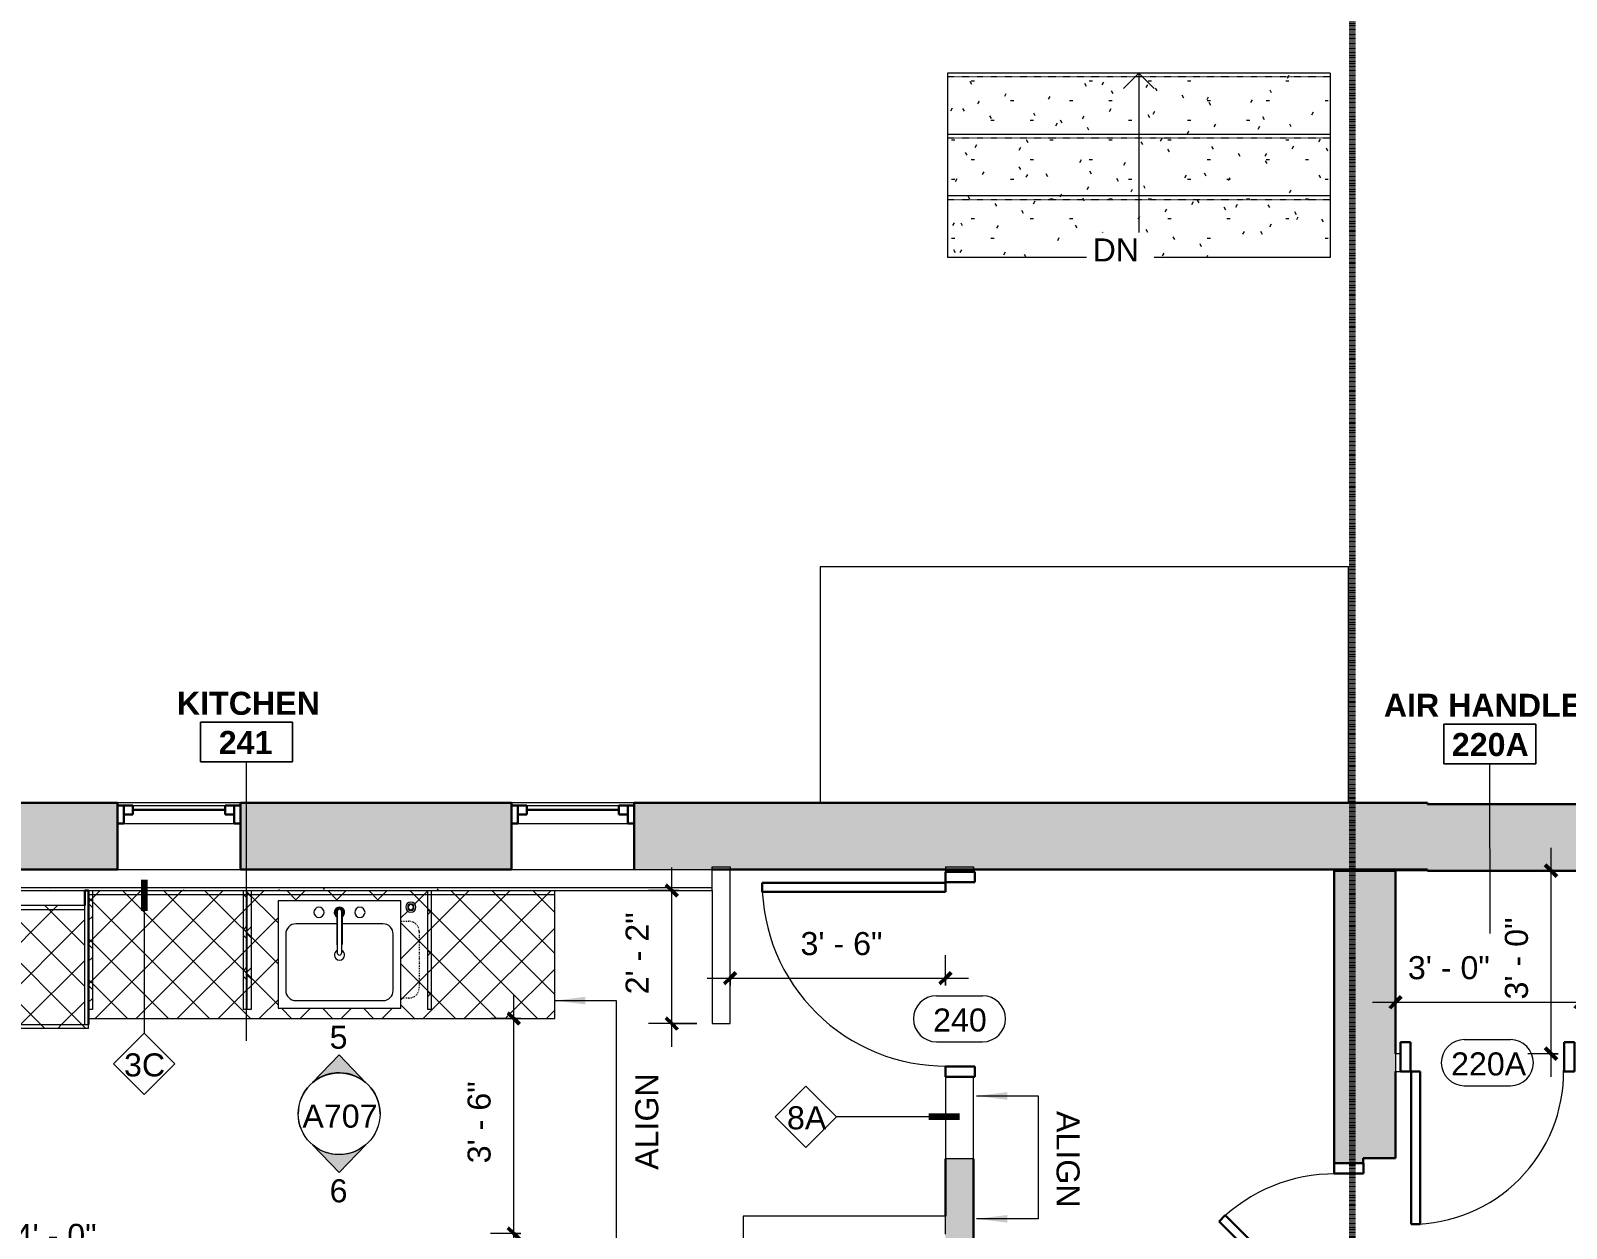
# Model space of a CAD drawing. Header units: inches. Extents: x -545 to 1083, y -2066 to -1239.
# Drawn here: x 85 to 385.1, y -1767.8 to -1533.9 of the extents above; entities that cross this region are included whole.
import ezdxf

# ---------------------------------------------------------------- set-up
doc = ezdxf.new("R2010")
doc.units = ezdxf.units.IN
doc.header["$MEASUREMENT"] = 0
for name, pattern in [('Dash', [0.25, 0.125, -0.125]), ('Dash dot dot', [0.8125, 0.25, -0.1875, 0, -0.1875, 0, -0.1875]), ('Overhead 1_16_', [0.101562, 0.0625, -0.039062])]:
    doc.linetypes.add(name, pattern=pattern)
for name, color, linetype, lineweight in [('A-ANNO-DIMS', 211, 'Continuous', 9), ('A-ANNO-DIMS-48', 211, 'Continuous', 9), ('A-ANNO-MATC', 214, 'Dash', 140), ('A-ANNO-NOTE', 131, 'Continuous', 9), ('A-AREA-IDEN', 2, 'Continuous', 9), ('A-DOOR', 31, 'Continuous', 18), ('A-DOOR-FRAM', 31, 'Continuous', 30), ('A-DOOR-IDEN', 31, 'Continuous', 9), ('A-GLAZ', 151, 'Continuous', 18), ('A-ROOF', 132, 'Continuous', 18), ('A-WALL', 113, 'Continuous', 18), ('A-WALL-IDEN', 211, 'Continuous', 9), ('A-WALL-PATT', 111, 'Continuous', 18), ('G-ANNO-SYMB', 111, 'Continuous', 9), ('I-WALL', 2, 'Continuous', 18), ('P-SANR-FIXT', 6, 'Continuous', 9), ('Q-CASE', 31, 'Continuous', 9), ('S-STRS', 31, 'Continuous', 18), ('S-STRS-ANNO', 31, 'Continuous', 9), ('S-STRS-IDEN', 31, 'Continuous', 9)]:
    doc.layers.add(name, color=color, linetype=linetype, lineweight=lineweight)
doc.styles.add('Arial', font='arial.ttf', dxfattribs={"height": 4.5})
doc.styles.add('Swis721 Lt BT', font='swissl.ttf', dxfattribs={"height": 4.5})
doc.styles.add('Swis721 Lt BT_2', font='swissl.ttf', dxfattribs={"height": 0.09375})
doc.styles.add('Swis721 Lt BT_B', font='', dxfattribs={"height": 4.5})
doc.styles.get('Swis721 Lt BT_B').set_extended_font_data('Swis721 Lt BT', bold=True)
doc.dimstyles.new('OTJ_-_3_32__Linear__1_2__Tolerance', dxfattribs={"dimscale": 12, "dimtxt": 4.748918, "dimasz": 0.1875, "dimexe": 0.375, "dimexo": 0.25, "dimgap": 0.25, "dimtad": 1, "dimdec": 1, "dimrnd": 0.5, "dimzin": 3, "dimdsep": 46, "dimlunit": 4, "dimtxsty": 'Swis721 Lt BT', "dimblk1": 'OBLIQUE', "dimblk2": 'OBLIQUE', "dimsah": 1, "dimcen": 0.09, "dimdle": 0.375, "dimazin": 0, "dimtfac": 1, "dimtdec": 4, "dimtix": 1, "dimtmove": 0, "dimatfit": 3, "dimfxl": 1, "dimtvp": 1, "dimfrac": 2, "dimtolj": 1, "dimtzin": 0, "dimarcsym": 2})
doc.dimstyles.new('OTJ_-_3_32__Linear__1_2__Tolerance_1', dxfattribs={"dimscale": 12, "dimtxt": 4.748918, "dimasz": 0.1875, "dimexe": 0.375, "dimexo": 0.25, "dimgap": 0.25, "dimtad": 1, "dimdec": 1, "dimrnd": 0.5, "dimzin": 3, "dimdsep": 46, "dimlunit": 4, "dimtxsty": 'Swis721 Lt BT', "dimblk1": 'OBLIQUE', "dimblk2": 'OBLIQUE', "dimsah": 1, "dimcen": 0.09, "dimdle": 0.375, "dimazin": 0, "dimtfac": 1, "dimtdec": 4, "dimtix": 1, "dimtmove": 2, "dimatfit": 3, "dimfxl": 1, "dimtvp": 1, "dimfrac": 2, "dimtolj": 1, "dimtzin": 0, "dimarcsym": 2})
pattern_1 = [(45, (-125.363, 1699.482), (-4.006467, 4.006467), []), (135, (-125.363, 1699.482), (-4.006467, -4.006467), [])]
pattern_2 = [(45, (-94.342, 1699.482), (-4.006467, 4.006467), []), (135, (-94.342, 1699.482), (-4.006467, -4.006467), [])]
pattern_3 = [(45, (-63.2, 1699.482), (-4.006467, 4.006467), []), (135, (-63.2, 1699.482), (-4.006467, -4.006467), [])]
pattern_4 = [(0, (0, 0), (15.36, 3.84), [0.634, -10.886, 0.634, -10.886, -61.44]), (0, (0, 0), (15.36, 3.84), [-23.04, 0.634, -22.406, 0.634, -10.886, -26.88]), (0, (0, 0), (15.36, 3.84), [-57.6, 0.634, -7.046, 0.634, -18.566]), (120, (5.76, 1.92), (-11.0055376, 11.38215), [0.634, -10.886, 0.634, -10.886, -61.44]), (120, (5.76, 1.92), (-11.0055376, 11.38215), [-23.04, 0.634, -22.406, 0.634, -10.886, -26.88]), (120, (5.76, 1.92), (-11.0055376, 11.38215), [-57.6, 0.634, -7.046, 0.634, -18.566]), (240, (7.68, 9.6), (-4.3544624, -15.22215), [0.634, -10.886, 0.634, -10.886, -61.44]), (240, (7.68, 9.6), (-4.3544624, -15.22215), [-23.04, 0.634, -22.406, 0.634, -10.886, -26.88]), (240, (7.68, 9.6), (-4.3544624, -15.22215), [-57.6, 0.634, -7.046, 0.634, -18.566])]

# ---------------------------------------------------------------- blocks, each defined once
blk = doc.blocks.new('Window-Double-Hung - 24_ x 44_-5077948-2ND FLOOR - CONSTRUCTION')
at = {"layer": 'A-GLAZ', "color": 8, "lineweight": 30}
for p, q in [((-12, 6.5), (-12, -6.5)), ((12, -6.5), (12, 6.5)), ((-12, 6), (-9, 6)), ((-10.75, 6), (-10.75, 2.5)), ((-10.75, 4.25), (-9, 4.25)), ((-9, 6), (-9, 4.25)), ((-9, 5.125), (9, 5.125)), ((9, 6), (12, 6)), ((9, 6), (9, 4.25)), ((10.75, 4.25), (9, 4.25)), ((10.75, 6), (10.75, 2.5)), ((-12, 2.5), (-10.75, 2.5)), ((10.75, 2.5), (12, 2.5))]:
    blk.add_line(p, q, dxfattribs=at)
at = {"layer": 'A-GLAZ'}
for p, q in [((12, 6.5), (-12, 6.5)), ((-12, -6.5), (12, -6.5))]:
    blk.add_line(p, q, dxfattribs=at)
at = {"layer": 'A-GLAZ', "lineweight": 9}
for p, q in [((-9, 6), (9, 6)), ((-10.75, 2.5), (10.75, 2.5))]:
    blk.add_line(p, q, dxfattribs=at)
blk = doc.blocks.new('Counter Top w Sink Hole - 24_ Depth-5810331-2ND FLOOR - CONSTRUCTION')
at = {"layer": 'Q-CASE'}
h = blk.add_hatch(dxfattribs=at)
h.set_pattern_fill('FP_10', color=256, style=0, pattern_type=2)
h.set_pattern_definition([(45, (-143.6, 1701.844), (-4.006467, 4.006467), []), (135, (-143.6, 1701.844), (-4.006467, -4.006467), [])])
h.paths.add_polyline_path([(-47.26, -25), (43.83, -25), (43.83, 0), (-47.26, 0), (-47.26, -15.89)], flags=0)
h.paths.add_polyline_path([(-10.24, -23), (-10.24, -2), (13.76, -2), (13.76, -23), (5.55, -23)], flags=0)
h.paths.add_polyline_path([(15.71, -4.25), (15.12, -4.06), (14.76, -3.56), (14.76, -2.94), (15.12, -2.44), (15.71, -2.25), (16.29, -2.44), (16.66, -2.94), (16.66, -3.56), (16.29, -4.06), (15.81, -4.22)], flags=0)
h.paths.add_polyline_path([(15.71, -3.8), (15.92, -3.75), (16.04, -3.68), (16.15, -3.57), (16.21, -3.46), (16.25, -3.31), (16.26, -3.25), (16.21, -3.03), (16.13, -2.91), (16.03, -2.81), (15.91, -2.74), (15.81, -2.71), (15.65, -2.71), (15.49, -2.75), (15.37, -2.82), (15.27, -2.93), (15.21, -3.04), (15.17, -3.14), (15.17, -3.31), (15.21, -3.47), (15.28, -3.59), (15.39, -3.69), (15.51, -3.76), (15.65, -3.79)], flags=0)
h.paths.add_polyline_path([(15.71, -3.75), (15.56, -3.73), (15.4, -3.64), (15.32, -3.56), (15.27, -3.5), (15.22, -3.38), (15.21, -3.25), (15.23, -3.1), (15.32, -2.94), (15.4, -2.86), (15.49, -2.8), (15.6, -2.76), (15.71, -2.75), (15.89, -2.79), (16.01, -2.86), (16.09, -2.94), (16.14, -3), (16.19, -3.12), (16.21, -3.25), (16.18, -3.4), (16.09, -3.56), (16.01, -3.64), (15.89, -3.71), (15.81, -3.74)], flags=0)
for p, q in [((43.83, -25), (43.83, 0)), ((-47.26, -0.75), (43.83, -0.75)), ((-47.26, -25), (43.83, -25))]:
    blk.add_line(p, q, dxfattribs=at)
at = {"layer": 'Q-CASE', "linetype": 'Dash dot dot'}
for p, q in [((13.76, -6), (15.34, -6)), ((17.34, -8), (17.34, -19)), ((15.34, -21), (13.76, -21))]:
    blk.add_line(p, q, dxfattribs=at)
for centre, start, end in [((15.34, -8), 0, 90), ((15.34, -19), 270, 0)]:
    blk.add_arc(centre, 2, start, end, dxfattribs=at)
blk = doc.blocks.new('Sink Kitchen-Single - 30_ x 21_-V10-2ND FLOOR - CONSTRUCTION')
at = {"layer": 'P-SANR-FIXT'}
for p, q in [((12.62, 10.59), (-11.38, 10.59)), ((-11.38, 10.59), (-11.38, -10.41)), ((12.62, -10.41), (12.62, 10.59)), ((0.12, 6.09), (-7.88, 6.09)), ((0.12, 8.34), (0.12, 7.93)), ((0.12, 7.63), (0.12, 7.56)), ((0.12, 7.45), (0.12, 2.09)), ((1.12, 8.34), (1.12, 7.93)), ((1.12, 7.63), (1.12, 7.56)), ((1.12, 7.45), (1.12, 2.09)), ((9.12, 6.09), (1.12, 6.09)), ((-9.88, 4.09), (-9.88, -6.91)), ((11.12, -6.91), (11.12, 4.09)), ((-7.88, -8.91), (9.12, -8.91)), ((-11.38, -10.41), (12.62, -10.41))]:
    blk.add_line(p, q, dxfattribs=at)
for centre, radius, start, end in [((-3.38, 8.34), 1, 360, 180), ((4.62, 8.34), 1, 360, 180), ((-7.88, 4.09), 2, 90, 180), ((-3.38, 8.34), 1, 180, 0), ((0.62, 8.34), 0.5, 172.1468, 180), ((0.62, 8.34), 0.5, 360, 7.8532), ((4.62, 8.34), 1, 180, 360), ((9.12, 4.09), 2, 360, 90), ((0.62, 0), 1, 119.7374, 180), ((0.62, 0), 1, 180, 0), ((0.62, 2.09), 0.5, 180, 187.8532), ((0.62, 2.09), 0.5, 352.1468, 0), ((0.62, 0), 1, 360, 60.2626), ((-7.88, -6.91), 2, 180, 270), ((9.12, -6.91), 2, 270, 0)]:
    blk.add_arc(centre, radius, start, end, dxfattribs=at)
blk = doc.blocks.new('Single Flush - D1 3_ X 8_ - FR-6103576-2ND FLOOR - CONSTRUCTION')
at = {"layer": 'A-DOOR', "lineweight": 30}
for p, q in [((16.15625, 38.5625), (16.15625, 2.75)), ((17.90625, 38.5625), (16.15625, 38.5625)), ((17.90625, 2.75), (17.90625, 38.5625)), ((16.15625, 2.75), (17.90625, 2.75))]:
    blk.add_line(p, q, dxfattribs=at)
at = {"layer": 'A-DOOR', "lineweight": 9}
blk.add_arc((17.90625, 2.75), 35.8125, 90, 180.5, dxfattribs=at)
at = {"layer": 'A-DOOR-FRAM'}
for p, q in [((-20, -3), (-20, 2.75)), ((-20, 2.75), (-18, 2.75)), ((-18, -3), (-18, 2.75)), ((18.000004, -3), (18.000004, 2.75)), ((18.000004, 2.75), (20.000004, 2.75)), ((20.000004, -3), (20.000004, 2.75)), ((-20, -3), (-18, -3)), ((18.000004, -3), (20.000004, -3))]:
    blk.add_line(p, q, dxfattribs=at)
blk = doc.blocks.new('Single Flush - D1 2_8_ X 6_8_ - NOT FR-5727882-2ND FLOOR - CONSTRUCTION')
at = {"layer": 'A-DOOR', "color": 8, "lineweight": 30}
for p, q in [((-7.83, -27.26), (14.67, -4.76)), ((15.91, -6), (-6.59, -28.49)), ((14.67, -4.76), (15.91, -6)), ((-6.59, -28.49), (-7.83, -27.26))]:
    blk.add_line(p, q, dxfattribs=at)
at = {"layer": 'A-DOOR', "lineweight": 9}
blk.add_arc((15.91, -6), 31.81, 179.5, 225, dxfattribs=at)
at = {"layer": 'A-DOOR-FRAM', "color": 8}
for p, q in [((-18, -0.25), (-18, -6)), ((-18, -0.25), (-16, -0.25)), ((-16, -0.25), (-16, -6)), ((16, -0.25), (16, -6)), ((16, -0.25), (18, -0.25)), ((18, -0.25), (18, -6)), ((-18, -6), (-16, -6)), ((16, -6), (18, -6))]:
    blk.add_line(p, q, dxfattribs=at)
blk = doc.blocks.new('Single Flush - D1 2_6_ X 8_ - NOT FR-6103599-2ND FLOOR - CONSTRUCTION')
at = {"layer": 'A-DOOR', "lineweight": 30}
for p, q in [((13.15625, 31.5625), (13.15625, 1.75)), ((14.90625, 31.5625), (13.15625, 31.5625)), ((14.90625, 1.75), (14.90625, 31.5625)), ((13.15625, 1.75), (14.90625, 1.75))]:
    blk.add_line(p, q, dxfattribs=at)
at = {"layer": 'A-DOOR', "lineweight": 9}
blk.add_arc((14.90625, 1.75), 29.8125, 90, 180.5, dxfattribs=at)
at = {"layer": 'A-DOOR-FRAM'}
for p, q in [((-17, -4), (-17, 1.75)), ((-17, 1.75), (-15, 1.75)), ((-15, -4), (-15, 1.75)), ((15.000004, -4), (15.000004, 1.75)), ((15.000004, 1.75), (17.000004, 1.75)), ((17.000004, -4), (17.000004, 1.75)), ((-17, -4), (-15, -4)), ((15.000004, -4), (17.000004, -4))]:
    blk.add_line(p, q, dxfattribs=at)
blk = doc.blocks.new('CW Cupbd Combined - UB 36_h x 24_d - 1 Drawer - 1 Shelf - 2 Doors below-V16-2ND FLOOR - CONSTRUCTION')
at = {"layer": 'Q-CASE'}
h = blk.add_hatch(dxfattribs=at)
h.set_pattern_fill('FP_33', color=256, style=0, pattern_type=2)
h.set_pattern_definition(pattern_1)
h.paths.add_polyline_path([(2.75, -25.61), (2.75, -2.36), (2, -2.36), (2, -25.61)], flags=0)
h = blk.add_hatch(dxfattribs=at)
h.set_pattern_fill('FP_33', color=256, style=0, pattern_type=2)
h.set_pattern_definition(pattern_1)
h.paths.add_polyline_path([(37.25, -25.61), (38, -25.61), (38, -2.36), (37.25, -2.36), (37.25, -18.25)], flags=0)
for p, q in [((2, -25.61), (2, -2.36)), ((2.75, -2.36), (2.75, -25.61)), ((37.25, -25.61), (37.25, -2.36)), ((38, -25.61), (38, -2.36)), ((2.75, -25.61), (2, -25.61)), ((38, -25.61), (37.25, -25.61))]:
    blk.add_line(p, q, dxfattribs=at)
blk = doc.blocks.new('CW Cupbd1 - UB 36_h x 24_d - 2 Doors - 1 Shelf-5985495-2ND FLOOR - CONSTRUCTION')
at = {"layer": 'Q-CASE'}
h = blk.add_hatch(dxfattribs=at)
h.set_pattern_fill('FP_34', color=256, style=0, pattern_type=2)
h.set_pattern_definition(pattern_2)
h.paths.add_polyline_path([(2.75, -25.61), (2.75, -2.36), (2, -2.36), (2, -25.61)], flags=0)
h = blk.add_hatch(dxfattribs=at)
h.set_pattern_fill('FP_34', color=256, style=0, pattern_type=2)
h.set_pattern_definition(pattern_2)
h.paths.add_polyline_path([(32.27, -25.61), (33.02, -25.61), (33.02, -2.36), (32.27, -2.36), (32.27, -18.25)], flags=0)
for p, q in [((2.75, -2.36), (2.75, -25.61)), ((32.27, -25.61), (32.27, -2.36)), ((33.02, -25.61), (33.02, -2.36)), ((2.75, -25.61), (2, -25.61)), ((33.02, -25.61), (32.27, -25.61))]:
    blk.add_line(p, q, dxfattribs=at)
blk = doc.blocks.new('CW Cupbd1 - Fridge 80_h x 24_d - 2 Doors-5985499-2ND FLOOR - CONSTRUCTION')
at = {"layer": 'Q-CASE'}
h = blk.add_hatch(dxfattribs=at)
h.set_pattern_fill('FP_35', color=256, style=0, pattern_type=2)
h.set_pattern_definition(pattern_3)
h.paths.add_polyline_path([(32.39, -6.06), (32.39, -5.31), (2.75, -5.31), (2.75, -6.06), (30.82, -6.06)], flags=0)
h = blk.add_hatch(dxfattribs=at)
h.set_pattern_fill('FP_35', color=256, style=0, pattern_type=2)
h.set_pattern_definition(pattern_3)
h.paths.add_polyline_path([(32.39, -28.56), (32.39, -6.06), (2.75, -6.06), (2.75, -28.56), (30.82, -28.56)], flags=0)
h = blk.add_hatch(dxfattribs=at)
h.set_pattern_fill('FP_35', color=256, style=0, pattern_type=2)
h.set_pattern_definition(pattern_3)
h.paths.add_polyline_path([(17.57, -29.31), (17.57, -28.56), (2, -28.56), (2, -29.31)], flags=0)
h = blk.add_hatch(dxfattribs=at)
h.set_pattern_fill('FP_35', color=256, style=0, pattern_type=2)
h.set_pattern_definition(pattern_3)
h.paths.add_polyline_path([(33.14, -29.31), (33.14, -28.56), (17.57, -28.56), (17.57, -29.31), (30.82, -29.31)], flags=0)
at = {"layer": 'Q-CASE', "lineweight": 30}
for p, q in [((2.75, -2.36), (2, -2.36)), ((2, -2.36), (2, -28.56)), ((2.75, -5.31), (2.75, -2.36)), ((33.14, -2.36), (32.39, -2.36)), ((32.39, -2.36), (32.39, -5.31)), ((33.14, -28.56), (33.14, -2.36))]:
    blk.add_line(p, q, dxfattribs=at)
at = {"layer": 'Q-CASE'}
for p, q in [((32.39, -5.31), (2.75, -5.31)), ((2.75, -5.31), (2.75, -6.06)), ((32.39, -6.06), (32.39, -5.31)), ((2.75, -6.06), (2.75, -28.56)), ((2.75, -6.06), (32.39, -6.06)), ((32.39, -28.56), (32.39, -6.06)), ((2, -28.56), (17.57, -28.56)), ((2, -28.56), (2, -29.31)), ((17.57, -29.31), (2, -29.31)), ((17.57, -29.31), (17.57, -28.56)), ((17.57, -28.56), (33.14, -28.56)), ((17.57, -28.56), (17.57, -29.31)), ((33.14, -29.31), (17.57, -29.31)), ((33.14, -29.31), (33.14, -28.56))]:
    blk.add_line(p, q, dxfattribs=at)
blk = doc.blocks.new('P-Sink Top Switch - P-Sink Top Switch-6024673-2ND FLOOR - CONSTRUCTION')
at = {"layer": 'P-SANR-FIXT'}
for radius, start, end in [(1, 0, 180), (0.606, 360, 180), (0.549, 0, 180), (0.5, 360, 180), (1, 180, 360), (0.606, 180, 360), (0.549, 180, 360), (0.5, 180, 360)]:
    blk.add_arc((0, 0), radius, start, end, dxfattribs=at)
blk = doc.blocks.new('P-Faucet-Counter - Matte Black-V19-2ND FLOOR - CONSTRUCTION')
at = {"layer": 'P-SANR-FIXT'}
for p, q in [((-0.47, 0.12), (-0.47, -7.88)), ((0.47, -7.88), (0.47, 0.12))]:
    blk.add_line(p, q, dxfattribs=at)
for centre, radius, start, end in [((0, 0), 1.02, 90, 242.3563), ((0, 0), 0.933, 90, 239.9469), ((0, 0), 0.875, 90, 237.5344), ((0, 0), 0.656, 90, 224.5084), ((0, 0.12), 0.467, 0, 180), ((0, 0), 1.02, 297.6437, 90), ((0, 0), 0.933, 300.0531, 90), ((0, 0), 0.875, 302.4656, 90), ((0, 0), 0.656, 315.4916, 90), ((0, -7.88), 0.467, 180, 360)]:
    blk.add_arc(centre, radius, start, end, dxfattribs=at)
blk = doc.blocks.new('Room Tag - Room Name and Number-3379422-2ND FLOOR - CONSTRUCTION')
at = {"layer": 'A-AREA-IDEN'}
for p, q in [((-0.1881, -0.1636), (-0.1881, -0.0018)), ((-0.1881, -0.0018), (0.1869, -0.0018)), ((0.1869, -0.0018), (-0.1881, -0.0018)), ((-0.1881, -0.0018), (-0.1881, -0.1636)), ((0.1869, -0.0018), (0.1869, -0.1636)), ((0.1869, -0.1636), (0.1869, -0.0018)), ((0.1869, -0.1636), (-0.1881, -0.1636)), ((-0.1881, -0.1636), (0.1869, -0.1636))]:
    blk.add_line(p, q, dxfattribs=at)
blk = doc.blocks.new('DIMBLOCK14-2ND FLOOR - CONSTRUCTION')
at = {"layer": 'A-ANNO-DIMS-48'}
for p, q in [((221.68, -1720.37), (221.68, -1714.46)), ((263.75, -1720.37), (263.75, -1714.46)), ((217.18, -1718.96), (268.25, -1718.96)), ((221.68, -1718.96), (221.68, -1720.37)), ((263.75, -1718.96), (263.75, -1720.37))]:
    blk.add_line(p, q, dxfattribs=at)
at = {"layer": 'A-ANNO-DIMS-48', "lineweight": 50}
for p, q in [((221.68, -1718.96), (220.55, -1720.08)), ((221.68, -1718.96), (222.8, -1717.83)), ((263.75, -1718.96), (262.63, -1720.08)), ((263.75, -1718.96), (264.88, -1717.83))]:
    blk.add_line(p, q, dxfattribs=at)
at = {"layer": 'A-ANNO-DIMS-48', "color": 0, "insert": (235.44, -1709.95), "char_height": 4.5, "width": 17.4579, "attachment_point": 1, "line_spacing_factor": 1.005062, "style": 'Swis721 Lt BT'}
blk.add_mtext('3\' - 6"', dxfattribs=at)
blk = doc.blocks.new('_Oblique')
at = {"color": 0, "linetype": 'ByBlock', "lineweight": -2}
blk.add_line((-0.5, -0.5), (0.5, 0.5), dxfattribs=at)
blk = doc.blocks.new('DIMBLOCK15-2ND FLOOR - CONSTRUCTION')
at = {"layer": 'A-ANNO-DIMS-48'}
for p, q in [((351.7, -1725.08), (351.7, -1719.17)), ((387.82, -1725.08), (387.82, -1719.17)), ((347.2, -1723.67), (392.32, -1723.67)), ((351.7, -1723.67), (351.7, -1725.08)), ((387.82, -1723.67), (387.82, -1725.08))]:
    blk.add_line(p, q, dxfattribs=at)
at = {"layer": 'A-ANNO-DIMS-48', "lineweight": 50}
for p, q in [((351.7, -1723.67), (350.58, -1724.79)), ((351.7, -1723.67), (352.83, -1722.54)), ((387.82, -1723.67), (386.7, -1724.79)), ((387.82, -1723.67), (388.95, -1722.54))]:
    blk.add_line(p, q, dxfattribs=at)
at = {"layer": 'A-ANNO-DIMS-48', "color": 0, "insert": (354.11, -1714.66), "char_height": 4.5, "width": 17.4579, "attachment_point": 1, "line_spacing_factor": 1.005062, "style": 'Swis721 Lt BT'}
blk.add_mtext('3\' - 0"', dxfattribs=at)
blk = doc.blocks.new('Door Tag - Door Tag-41184-2ND FLOOR - CONSTRUCTION')
at = {"layer": 'A-DOOR-IDEN'}
for p, q in [((-0.09375, 0.09375), (0.09375, 0.09375)), ((-0.09375, -0.09375), (0.09375, -0.09375))]:
    blk.add_line(p, q, dxfattribs=at)
for centre, start, end in [((-0.09375, 0), 90, 270), ((0.09375, 0), 270, 90)]:
    blk.add_arc(centre, 0.09375, start, end, dxfattribs=at)
blk = doc.blocks.new('DIMBLOCK31-2ND FLOOR - CONSTRUCTION')
at = {"layer": 'A-ANNO-DIMS-48'}
for p, q in [((179.4, -1773.34), (179.4, -1722.34)), ((180.81, -1726.84), (174.9, -1726.84)), ((179.4, -1726.84), (180.81, -1726.84)), ((180.81, -1768.84), (174.9, -1768.84)), ((179.4, -1768.84), (180.81, -1768.84))]:
    blk.add_line(p, q, dxfattribs=at)
at = {"layer": 'A-ANNO-DIMS-48', "lineweight": 50}
for p, q in [((179.4, -1726.84), (178.28, -1725.72)), ((179.4, -1726.84), (180.53, -1727.97)), ((179.4, -1768.84), (178.28, -1767.72)), ((179.4, -1768.84), (180.53, -1769.97))]:
    blk.add_line(p, q, dxfattribs=at)
at = {"layer": 'A-ANNO-DIMS-48', "color": 0, "insert": (170.39, -1755.12), "char_height": 4.5, "width": 17.4579, "attachment_point": 1, "rotation": 90, "line_spacing_factor": 1.005062, "style": 'Swis721 Lt BT'}
blk.add_mtext('3\' - 6"', dxfattribs=at)
blk = doc.blocks.new('DIMBLOCK33-2ND FLOOR - CONSTRUCTION')
at = {"layer": 'A-ANNO-DIMS-48'}
for p, q in [((65.2, -1788.92), (65.2, -1771.46)), ((113.16, -1777.37), (113.16, -1771.46)), ((60.7, -1775.96), (117.66, -1775.96)), ((65.2, -1775.96), (65.2, -1788.92)), ((113.16, -1775.96), (113.16, -1777.37))]:
    blk.add_line(p, q, dxfattribs=at)
at = {"layer": 'A-ANNO-DIMS-48', "lineweight": 50}
for p, q in [((65.2, -1775.96), (64.07, -1777.08)), ((65.2, -1775.96), (66.32, -1774.83)), ((113.16, -1775.96), (112.03, -1777.08)), ((113.16, -1775.96), (114.28, -1774.83))]:
    blk.add_line(p, q, dxfattribs=at)
at = {"layer": 'A-ANNO-DIMS-48', "color": 0, "insert": (81.9, -1766.95), "char_height": 4.5, "width": 17.4579, "attachment_point": 1, "line_spacing_factor": 1.005062, "style": 'Swis721 Lt BT'}
blk.add_mtext('4\' - 0"', dxfattribs=at)
blk = doc.blocks.new('DIMBLOCK35-2ND FLOOR - CONSTRUCTION')
at = {"layer": 'A-ANNO-DIMS-48'}
for p, q in [((382.08, -1738.22), (382.08, -1693.47)), ((383.49, -1697.97), (377.58, -1697.97)), ((382.08, -1697.97), (383.49, -1697.97)), ((383.49, -1733.72), (377.58, -1733.72)), ((382.08, -1733.72), (383.49, -1733.72))]:
    blk.add_line(p, q, dxfattribs=at)
at = {"layer": 'A-ANNO-DIMS-48', "lineweight": 50}
for p, q in [((382.08, -1697.97), (380.95, -1696.84)), ((382.08, -1697.97), (383.2, -1699.09)), ((382.08, -1733.72), (380.95, -1732.59)), ((382.08, -1733.72), (383.2, -1734.84))]:
    blk.add_line(p, q, dxfattribs=at)
at = {"layer": 'A-ANNO-DIMS-48', "color": 0, "insert": (373.07, -1723.12), "char_height": 4.5, "width": 17.4579, "attachment_point": 1, "rotation": 90, "line_spacing_factor": 1.005062, "style": 'Swis721 Lt BT'}
blk.add_mtext('3\' - 0"', dxfattribs=at)
blk = doc.blocks.new('Elevation - Filled Arrow 2-347888-2ND FLOOR - CONSTRUCTION')
at = {"layer": 'G-ANNO-SYMB'}
blk.add_circle((0, 0), 0.1664, dxfattribs=at)
blk = doc.blocks.new('Elevation - Filled Arrow-151867-2ND FLOOR - CONSTRUCTION')
at = {"layer": 'G-ANNO-SYMB'}
h = blk.add_hatch(color=256, dxfattribs=at)
edge = h.paths.add_edge_path(flags=0)
edge.add_line((0, 0.2393), (0.1103, 0.1247))
edge.add_arc((-0.0002, -0.0002), 0.1667, 48.49802, 130.55707)
edge.add_line((-0.1085, 0.1265), (0, 0.2393))
for p, q in [((0, 0.2393), (-0.1085, 0.1265)), ((-0.1084, 0.1266), (0, 0.2393)), ((0, 0.2393), (-0.1084, 0.1266)), ((0, 0.2393), (0.11, 0.1249)), ((0.1103, 0.1247), (0, 0.2393))]:
    blk.add_line(p, q, dxfattribs=at)
blk.add_arc((-0.0002, -0.0002), 0.1667, 48.49802, 130.55707, dxfattribs=at)
blk.add_ellipse((-0.0002, -0.0001), major_axis=(-0.1667, 0), ratio=0.999376, start_param=3.141593, end_param=6.283185, dxfattribs=at)
blk = doc.blocks.new('DIMBLOCK39-2ND FLOOR - CONSTRUCTION')
at = {"layer": 'A-ANNO-DIMS-48'}
for p, q in [((210.27, -1732.34), (210.27, -1697.34)), ((211.68, -1701.84), (205.77, -1701.84)), ((210.27, -1701.84), (211.68, -1701.84)), ((215.18, -1727.84), (205.77, -1727.84)), ((210.27, -1727.84), (215.18, -1727.84))]:
    blk.add_line(p, q, dxfattribs=at)
at = {"layer": 'A-ANNO-DIMS-48', "lineweight": 50}
for p, q in [((210.27, -1701.84), (209.15, -1700.72)), ((210.27, -1701.84), (211.4, -1702.97)), ((210.27, -1727.84), (209.15, -1726.72)), ((210.27, -1727.84), (211.4, -1728.97))]:
    blk.add_line(p, q, dxfattribs=at)
at = {"layer": 'A-ANNO-DIMS-48', "color": 0, "insert": (201.27, -1722.12), "char_height": 4.5, "width": 17.4579, "attachment_point": 1, "rotation": 90, "line_spacing_factor": 1.005062, "style": 'Swis721 Lt BT'}
blk.add_mtext('2\' - 2"', dxfattribs=at)
blk = doc.blocks.new('Align symbol - U shaped 2016 - symbol_align 01-6056854-2ND FLOOR - CONSTRUCTION')
at = {"layer": 'A-ANNO-NOTE'}
for points in [[(-0.0156, 0.125), (0.0156, 0.125), (0, 0)], [(0.9844, 0.125), (1.0156, 0.125), (1, 0)]]:
    blk.add_hatch(color=256, dxfattribs=at).paths.add_polyline_path(points, flags=0)
for p, q in [((0, 0.25), (1, 0.25)), ((0, 0), (0, 0.25)), ((1, 0.25), (1, 0))]:
    blk.add_line(p, q, dxfattribs=at)
at = {"layer": 'A-ANNO-NOTE', "insert": (0.6887, 0.3278), "char_height": 0.09375, "width": 0.4545, "attachment_point": 1, "rotation": 180, "style": 'Swis721 Lt BT_2'}
blk.add_mtext('ALIGN', dxfattribs=at)
blk = doc.blocks.new('Align symbol - U shaped 2016 - symbol_align 01-5850821-2ND FLOOR - CONSTRUCTION')
at = {"layer": 'A-ANNO-NOTE'}
for points in [[(-0.0156, 0.125), (0.0156, 0.125), (0, 0)], [(0.4844, 0.125), (0.5156, 0.125), (0.5, 0)]]:
    blk.add_hatch(color=256, dxfattribs=at).paths.add_polyline_path(points, flags=0)
for p, q in [((0, 0.25), (0.5, 0.25)), ((0, 0), (0, 0.25)), ((0.5, 0.25), (0.5, 0))]:
    blk.add_line(p, q, dxfattribs=at)
at = {"layer": 'A-ANNO-NOTE', "insert": (0.0609, 0.4192), "char_height": 0.09375, "width": 0.4545, "attachment_point": 1, "style": 'Swis721 Lt BT_2'}
blk.add_mtext('ALIGN', dxfattribs=at)
blk = doc.blocks.new('Wall Tag - 1_4_-62626-2ND FLOOR - CONSTRUCTION')
at = {"layer": 'A-WALL-IDEN'}
for p, q in [((-0.125, 0), (0, 0.125)), ((0, 0.125), (0.125, 0)), ((-0.125, 0), (0, -0.125)), ((0, -0.125), (0.125, 0))]:
    blk.add_line(p, q, dxfattribs=at)

msp = doc.modelspace()

# ---------------------------------------------------------------- hatches: boundary and pattern name
at = {"layer": 'A-WALL-PATT', "lineweight": 9}
h = msp.add_hatch(color=7, dxfattribs=at)
h.paths.add_polyline_path([(357.94, -1697.72), (357.94, -1684.72), (202.95, -1684.72), (202.95, -1697.72), (269.25, -1697.72)], flags=0)
h.paths.add_polyline_path([(126.01, -1697.72), (178.95, -1697.72), (178.95, -1684.72), (126.01, -1684.72), (126.01, -1696.25)], flags=0)
h.paths.add_polyline_path([(102.01, -1697.72), (102.01, -1684.72), (52.01, -1684.72), (52.01, -1697.72), (94.02, -1697.72)], flags=0)
h.paths.add_polyline_path([(15.2, -1697.72), (28.01, -1697.72), (28.01, -1684.72), (-21.36, -1684.72), (-21.36, -1697.72), (11.31, -1697.72)], flags=0)
h.paths.add_polyline_path([(-45.36, -1697.72), (-45.36, -1684.72), (-186.36, -1684.72), (-186.36, -1697.72), (-71.39, -1697.72)], flags=0)
h = msp.add_hatch(color=7, dxfattribs=at)
h.paths.add_polyline_path([(531.38, -1697.97), (531.38, -1684.97), (504.56, -1684.97), (504.56, -1697.97), (523.7, -1697.97)], flags=0)
h.paths.add_polyline_path([(479.96, -1697.97), (480.56, -1697.97), (480.56, -1684.97), (357.94, -1684.97), (357.94, -1697.97), (466.17, -1697.97)], flags=0)
for points in [[(339.7, -1754.09), (351.7, -1754.09), (351.7, -1697.97), (339.7, -1697.97)], [(263.75, -1907.52), (269.25, -1907.52), (269.25, -1754.22), (263.75, -1754.22), (263.75, -1846.62)]]:
    msp.add_hatch(color=7, dxfattribs=at).paths.add_polyline_path(points, flags=0)
h = msp.add_hatch(dxfattribs=at)
h.set_pattern_fill('FP_1', color=256, style=0, pattern_type=2)
h.set_pattern_definition(pattern_4)
h.paths.add_polyline_path([(218.18, -1701.84), (218.18, -1701.34), (65.2, -1701.34), (65.2, -1701.84), (204.28, -1701.84)], flags=0)
h.paths.add_polyline_path([(61.7, -1701.84), (61.7, -1701.34), (18.7, -1701.34), (18.7, -1701.84), (38.88, -1701.84)], flags=0)
h = msp.add_hatch(color=7, dxfattribs=at)
h.paths.add_polyline_path([(339.7, -1907.52), (345.38, -1907.52), (345.38, -1791.09), (339.7, -1791.09), (339.7, -1846.62)], flags=0)
h.paths.add_polyline_path([(339.7, -1755.09), (345.38, -1755.09), (345.38, -1754.09), (339.7, -1754.09)], flags=0)
at = {"layer": 'S-STRS', "lineweight": 9}
h = msp.add_hatch(dxfattribs=at)
h.set_pattern_fill('FP_1', color=256, style=0, pattern_type=2)
h.set_pattern_definition(pattern_4)
h.paths.add_polyline_path([(338.93, -1554.16), (338.93, -1542.16), (264.18, -1542.16), (264.18, -1554.16)], flags=0)
h = msp.add_hatch(dxfattribs=at)
h.set_pattern_fill('FP_39', color=256, style=0, pattern_type=2)
h.set_pattern_definition(pattern_4)
h.paths.add_polyline_path([(338.93, -1566.16), (338.93, -1554.16), (264.18, -1554.16), (264.18, -1566.16)], flags=0)
h = msp.add_hatch(dxfattribs=at)
h.set_pattern_fill('FP_1', color=256, style=0, pattern_type=2)
h.set_pattern_definition(pattern_4)
h.paths.add_polyline_path([(338.93, -1578.16), (338.93, -1566.16), (264.18, -1566.16), (264.18, -1578.16)], flags=0)

# ---------------------------------------------------------------- linework, layer by layer
at = {"layer": 'A-ANNO-MATC'}
msp.add_line((343.25, -1331.08), (343.25, -1961.69), dxfattribs=at)
at = {"layer": 'A-AREA-IDEN'}
for p, q in [((127.23, -1731.17), (127.23, -1676.73)), ((370.16, -1710.25), (370.1, -1677.12))]:
    msp.add_line(p, q, dxfattribs=at)
at = {"layer": 'A-ROOF'}
for p, q in [((342.52, -1638.6), (239.3, -1638.6)), ((239.3, -1638.6), (239.3, -1684.72)), ((342.52, -1684.72), (342.52, -1638.6))]:
    msp.add_line(p, q, dxfattribs=at)
at = {"layer": 'A-WALL', "color": 8, "lineweight": 30}
for p, q in [((102.01, -1684.72), (52.01, -1684.72)), ((178.95, -1684.72), (126.01, -1684.72)), ((357.94, -1684.72), (202.95, -1684.72)), ((357.94, -1684.97), (357.94, -1684.72)), ((480.56, -1684.97), (357.94, -1684.97)), ((52.01, -1697.72), (102.01, -1697.72)), ((126.01, -1697.72), (178.95, -1697.72)), ((218.18, -1697.72), (357.94, -1697.72)), ((357.94, -1697.72), (357.94, -1697.97)), ((357.94, -1697.97), (391.32, -1697.97))]:
    msp.add_line(p, q, dxfattribs=at)
at = {"layer": 'A-WALL', "color": 55}
for p, q in [((202.95, -1697.72), (218.18, -1697.72)), ((269.25, -1754.22), (263.75, -1754.22))]:
    msp.add_line(p, q, dxfattribs=at)
at = {"layer": 'A-WALL'}
for p, q in [((218.18, -1701.84), (218.18, -1697.22)), ((221.68, -1697.22), (221.68, -1697.72)), ((263.75, -1697.22), (263.75, -1697.72)), ((269.25, -1697.22), (269.25, -1697.72)), ((218.18, -1701.34), (18.7, -1701.34)), ((351.7, -1733.72), (351.7, -1737.22)), ((263.75, -1768.94), (263.75, -1765.44))]:
    msp.add_line(p, q, dxfattribs=at)
at = {"layer": 'A-WALL', "lineweight": 9}
for p, q in [((345.7, -1697.97), (345.7, -1697.72)), ((357.94, -1697.97), (351.7, -1697.97))]:
    msp.add_line(p, q, dxfattribs=at)
at = {"layer": 'A-WALL-IDEN', "lineweight": 90}
for p, q in [((107.22, -1699.78), (107.22, -1705.78)), ((266.5, -1746.04), (260.5, -1746.04))]:
    msp.add_line(p, q, dxfattribs=at)
at = {"layer": 'A-WALL-IDEN'}
for p, q in [((107.22, -1699.78), (107.22, -1729.71)), ((266.5, -1746.04), (242.5, -1746.04))]:
    msp.add_line(p, q, dxfattribs=at)
at = {"layer": 'I-WALL', "lineweight": 9}
for p, q in [((218.18, -1697.22), (221.68, -1697.22)), ((263.75, -1697.22), (269.25, -1697.22))]:
    msp.add_line(p, q, dxfattribs=at)
at = {"layer": 'I-WALL'}
for p, q in [((221.68, -1727.84), (221.68, -1697.72)), ((263.75, -1697.72), (263.75, -1698.22)), ((269.25, -1698.22), (269.25, -1697.72)), ((263.75, -1698.22), (269.25, -1698.22)), ((65.2, -1701.84), (218.18, -1701.84)), ((218.18, -1701.84), (218.18, -1727.84)), ((218.18, -1727.84), (221.68, -1727.84)), ((352.64, -1733.72), (351.7, -1733.72)), ((352.64, -1737.22), (352.64, -1733.72)), ((263.75, -1738.22), (263.75, -1754.22)), ((269.25, -1738.22), (263.75, -1738.22)), ((269.25, -1754.22), (269.25, -1738.22)), ((351.7, -1737.22), (352.64, -1737.22)), ((263.75, -1765.44), (224.25, -1765.44)), ((224.25, -1765.44), (224.25, -1769.94))]:
    msp.add_line(p, q, dxfattribs=at)
at = {"layer": 'I-WALL', "color": 8, "lineweight": 30}
for p, q in [((351.7, -1697.97), (339.7, -1697.97)), ((339.7, -1697.97), (339.7, -1755.09)), ((351.7, -1733.72), (351.7, -1697.97)), ((351.7, -1754.09), (351.7, -1737.22)), ((263.75, -1754.22), (263.75, -1765.44)), ((269.25, -1907.52), (269.25, -1754.22)), ((339.7, -1755.09), (345.38, -1755.09)), ((345.38, -1755.09), (345.38, -1754.09)), ((345.38, -1754.09), (351.7, -1754.09))]:
    msp.add_line(p, q, dxfattribs=at)
at = {"layer": 'S-STRS', "lineweight": 9}
for p, q in [((338.93, -1542.16), (264.18, -1542.16)), ((264.18, -1542.16), (264.18, -1554.16)), ((338.93, -1542.16), (338.93, -1554.16)), ((264.18, -1554.16), (264.18, -1566.16)), ((338.93, -1554.16), (264.18, -1554.16)), ((338.93, -1554.16), (338.93, -1566.16)), ((264.18, -1566.16), (264.18, -1578.16)), ((338.93, -1566.16), (264.18, -1566.16)), ((338.93, -1566.16), (338.93, -1578.16)), ((338.93, -1578.16), (264.18, -1578.16))]:
    msp.add_line(p, q, dxfattribs=at)
at = {"layer": 'S-STRS', "linetype": 'Overhead 1_16_', "lineweight": 9}
for p, q in [((338.93, -1542.91), (264.18, -1542.91)), ((338.93, -1554.91), (264.18, -1554.91)), ((338.93, -1566.91), (264.18, -1566.91))]:
    msp.add_line(p, q, dxfattribs=at)
at = {"layer": 'S-STRS-ANNO'}
for p, q in [((301.56, -1542.16), (298.56, -1545.16)), ((301.56, -1542.16), (301.56, -1554.16)), ((301.56, -1542.16), (304.56, -1545.16)), ((301.56, -1554.16), (301.56, -1566.16)), ((301.56, -1566.16), (301.56, -1578.16))]:
    msp.add_line(p, q, dxfattribs=at)

# ---------------------------------------------------------------- block references
at = {"layer": 'A-ANNO-NOTE', "xscale": 48, "yscale": 48, "zscale": 48, "rotation": 269.9999999999999}
for name, p in [('Align symbol - U shaped 2016 - symbol_align 01-6056854-2ND FLOOR - CONSTRUCTION', (187.43, -1723.34)), ('Align symbol - U shaped 2016 - symbol_align 01-5850821-2ND FLOOR - CONSTRUCTION', (269.85, -1741.97))]:
    msp.add_blockref(name, p, dxfattribs=at)
at = {"layer": 'A-AREA-IDEN', "xscale": 47.99999999999997, "yscale": 47.99999999999997, "zscale": 47.99999999999997}
for p in [(127.23, -1668.87), (370.16, -1669.27)]:
    msp.add_blockref('Room Tag - Room Name and Number-3379422-2ND FLOOR - CONSTRUCTION', p, dxfattribs=at)
at = {"layer": 'A-DOOR'}
for name, p, rotation in [('Single Flush - D1 3_ X 8_ - FR-6103576-2ND FLOOR - CONSTRUCTION', (266.5, -1718.22), 89.99999999999993), ('Single Flush - D1 2_6_ X 8_ - NOT FR-6103599-2ND FLOOR - CONSTRUCTION', (369.64, -1735.47), 180), ('Single Flush - D1 2_8_ X 6_8_ - NOT FR-5727882-2ND FLOOR - CONSTRUCTION', (345.7, -1773.09), 269.9999999999999)]:
    msp.add_blockref(name, p, dxfattribs=dict(at, rotation=rotation))
at = {"layer": 'A-DOOR-IDEN', "xscale": 47.99999999999997, "yscale": 47.99999999999997, "zscale": 47.99999999999997}
for p in [(266.5, -1726.89), (369.64, -1735.47)]:
    msp.add_blockref('Door Tag - Door Tag-41184-2ND FLOOR - CONSTRUCTION', p, dxfattribs=at)
at = {"layer": 'A-GLAZ'}
for p in [(114.01, -1691.22), (190.95, -1691.22)]:
    msp.add_blockref('Window-Double-Hung - 24_ x 44_-5077948-2ND FLOOR - CONSTRUCTION', p, dxfattribs=at)
at = {"layer": 'A-WALL-IDEN', "xscale": 47.99999999999997, "yscale": 47.99999999999997, "zscale": 47.99999999999997}
for p in [(107.22, -1735.71), (236.5, -1746.04)]:
    msp.add_blockref('Wall Tag - 1_4_-62626-2ND FLOOR - CONSTRUCTION', p, dxfattribs=at)
at = {"layer": 'G-ANNO-SYMB', "xscale": 47.99999999999997, "yscale": 47.99999999999997, "zscale": 47.99999999999997}
for name in ['Elevation - Filled Arrow-151867-2ND FLOOR - CONSTRUCTION', 'Elevation - Filled Arrow 2-347888-2ND FLOOR - CONSTRUCTION']:
    msp.add_blockref(name, (145.3, -1745.44), dxfattribs=at)
at = {"layer": 'G-ANNO-SYMB', "extrusion": (0, 0, -1), "xscale": 47.99999999999997, "yscale": 47.99999999999997, "zscale": 47.99999999999997, "rotation": 180}
msp.add_blockref('Elevation - Filled Arrow-151867-2ND FLOOR - CONSTRUCTION', (-145.3, -1745.44), dxfattribs=at)
at = {"layer": 'P-SANR-FIXT'}
for name, p in [('Sink Kitchen-Single - 30_ x 21_-V10-2ND FLOOR - CONSTRUCTION', (144.74, -1714.44)), ('P-Faucet-Counter - Matte Black-V19-2ND FLOOR - CONSTRUCTION', (145.36, -1706.09))]:
    msp.add_blockref(name, p, dxfattribs=at)
at = {"layer": 'P-SANR-FIXT', "rotation": 269.9999999999999}
msp.add_blockref('P-Sink Top Switch - P-Sink Top Switch-6024673-2ND FLOOR - CONSTRUCTION', (159.31, -1705.09), dxfattribs=at)
at = {"layer": 'Q-CASE'}
for name, p in [('CW Cupbd1 - Fridge 80_h x 24_d - 2 Doors-5985499-2ND FLOOR - CONSTRUCTION', (63.2, -1699.48)), ('Counter Top w Sink Hole - 24_ Depth-5810331-2ND FLOOR - CONSTRUCTION', (143.6, -1701.84)), ('CW Cupbd1 - UB 36_h x 24_d - 2 Doors - 1 Shelf-5985495-2ND FLOOR - CONSTRUCTION', (94.34, -1699.48)), ('CW Cupbd Combined - UB 36_h x 24_d - 1 Drawer - 1 Shelf - 2 Doors below-V16-2ND FLOOR - CONSTRUCTION', (125.36, -1699.48))]:
    msp.add_blockref(name, p, dxfattribs=at)

# ---------------------------------------------------------------- texts
at = {"layer": 'A-AREA-IDEN', "char_height": 4.5, "attachment_point": 1, "style": 'Swis721 Lt BT_B'}
for s, insert, width in [('KITCHEN', (113.61, -1663.02), 32.8755), ('AIR HANDLER', (349.41, -1663.41), 50.1465), ('241', (121.78, -1670.67), 12.726), ('220A', (362.7, -1671.07), 17.574)]:
    msp.add_mtext(s, dxfattribs=dict(at, insert=insert, width=width))
at = {"layer": 'A-DOOR-IDEN', "char_height": 4.5, "attachment_point": 1, "style": 'Swis721 Lt BT'}
for s, insert, width in [('240', (261.35, -1724.88), 12.2715), ('220A', (362.55, -1733.46), 16.968)]:
    msp.add_mtext(s, dxfattribs=dict(at, insert=insert, width=width))
at = {"layer": 'A-WALL-IDEN', "char_height": 4.5, "attachment_point": 1, "style": 'Swis721 Lt BT'}
for s, insert, width in [('3C', (103.27, -1733.65), 9.393), ('8A', (232.8, -1743.98), 8.787)]:
    msp.add_mtext(s, dxfattribs=dict(at, insert=insert, width=width))
at = {"layer": 'G-ANNO-SYMB', "char_height": 4.5, "attachment_point": 1}
for s, insert, width, style in [('5', (143.44, -1728.24), 4.0905, 'Swis721 Lt BT'), ('A707', (138.12, -1743.66), 17.877, 'Arial'), ('6', (143.44, -1758.24), 4.0905, 'Swis721 Lt BT')]:
    msp.add_mtext(s, dxfattribs=dict(at, insert=insert, width=width, style=style))

# ---------------------------------------------------------------- dimensions: what is measured, and where the dimension line sits
at = {"layer": 'A-ANNO-DIMS'}
for base, p1, p2, override, picture, middle in [((382.07986588, -1697.96900461), (380.48887562, -1733.71900461), (380.48887562, -1697.96900461), {"dimpost": '<>', "dimfxl": 35.75}, 'DIMBLOCK35-2ND FLOOR - CONSTRUCTION', (376.76723859, -1715.84400461)), ((210.27, -1701.84), (218.18, -1727.84), (208.68, -1701.84), {"dimpost": '<>', "dimfxl": 27.678579}, 'DIMBLOCK39-2ND FLOOR - CONSTRUCTION', (205.02, -1714.84)), ((179.4, -1726.84), (177.81, -1768.84), (177.81, -1726.84), {"dimpost": '<>', "dimfxl": 42}, 'DIMBLOCK31-2ND FLOOR - CONSTRUCTION', (174.09, -1747.84))]:
    dim = msp.add_linear_dim(base=base, p1=p1, p2=p2, angle=90, dimstyle='OTJ_-_3_32__Linear__1_2__Tolerance', override=override, dxfattribs=at)
    dim.commit()
    dim.dimension.update_dxf_attribs({"geometry": picture, "text_midpoint": middle})
for base, p1, p2, override, picture, middle in [((263.75, -1718.96), (221.68, -1717.37), (263.75, -1717.37), {"dimpost": '<>', "dimfxl": 42.076408}, 'DIMBLOCK14-2ND FLOOR - CONSTRUCTION', (242.71, -1713.65)), ((113.16, -1775.96), (65.2, -1791.92), (113.16, -1774.37), {"dimpost": '<>', "dimfxl": 51.073125}, 'DIMBLOCK33-2ND FLOOR - CONSTRUCTION', (89.18, -1770.64))]:
    dim = msp.add_linear_dim(base=base, p1=p1, p2=p2, dimstyle='OTJ_-_3_32__Linear__1_2__Tolerance', override=override, dxfattribs=at)
    dim.commit()
    dim.dimension.update_dxf_attribs({"geometry": picture, "text_midpoint": middle})
dim = msp.add_linear_dim(base=(387.82, -1723.67), p1=(351.7, -1722.08), p2=(387.82, -1722.08), dimstyle='OTJ_-_3_32__Linear__1_2__Tolerance_1', override={"dimpost": '<>', "dimfxl": 36.122259}, dxfattribs=at)
dim.commit()
dim.dimension.update_dxf_attribs({"geometry": 'DIMBLOCK15-2ND FLOOR - CONSTRUCTION', "text_midpoint": (362.84, -1717.66), "dimtype": 160})

# ---------------------------------------------------------------- next in the draw order: texts
at = {"layer": 'S-STRS-IDEN', "insert": (292.51, -1574.46), "char_height": 4.5, "width": 10.8493, "attachment_point": 1, "line_spacing_factor": 0.941778, "style": 'Arial', "bg_fill": 3, "box_fill_scale": 1.25, "bg_fill_color": 256, "bg_fill_true_color": 13158600, "bg_fill_transparency": 0}
msp.add_mtext('DN', dxfattribs=at)

doc.saveas('drawing.dxf')
